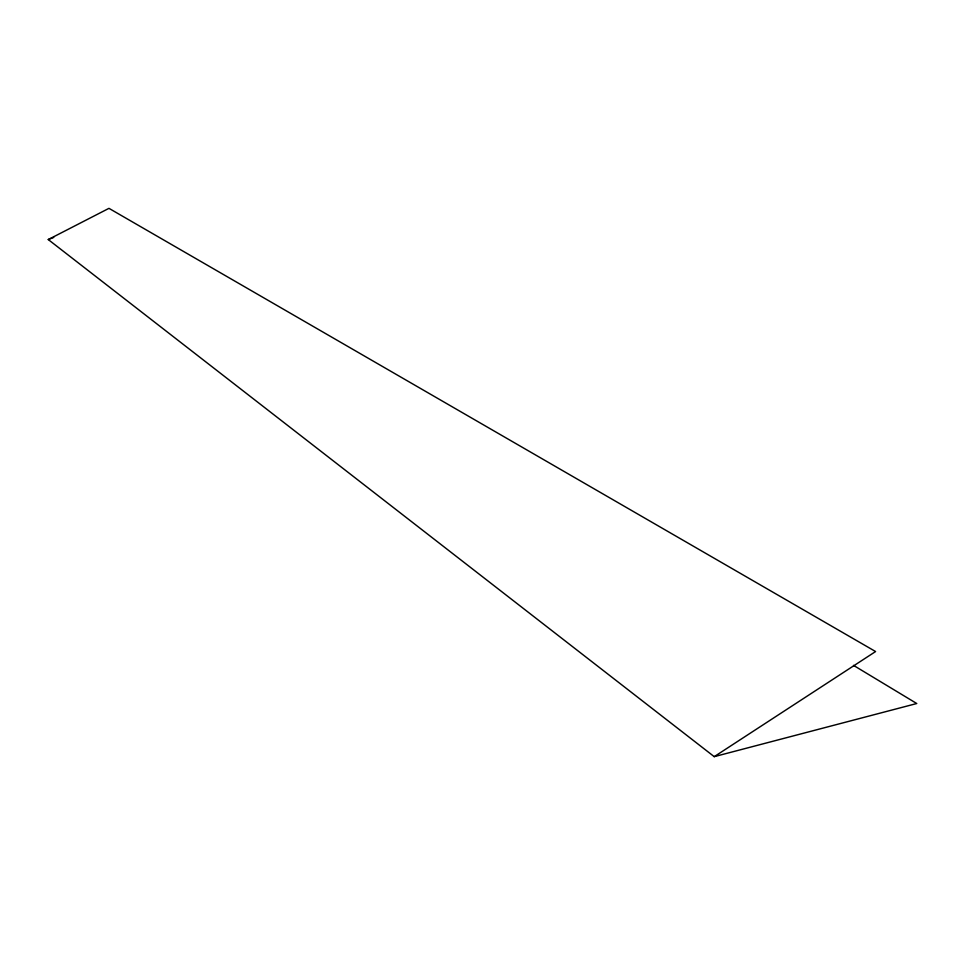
<?xml version="1.0" encoding="UTF-8"?>
<svg xmlns="http://www.w3.org/2000/svg" width="965" height="965" viewBox="0 0 965 965"><rect width="100%" height="100%" fill="white"/><g stroke="black" fill="none" stroke-linecap="round" stroke-linejoin="round"><path stroke-width="1.45" d="M714.233 756.657L875.593 651.544L108.961 208.344L48.25 239.549L714.233 756.657L916.75 703.521L853.506 665.368M48.25 239.549L53.751 237.414"/></g></svg>
